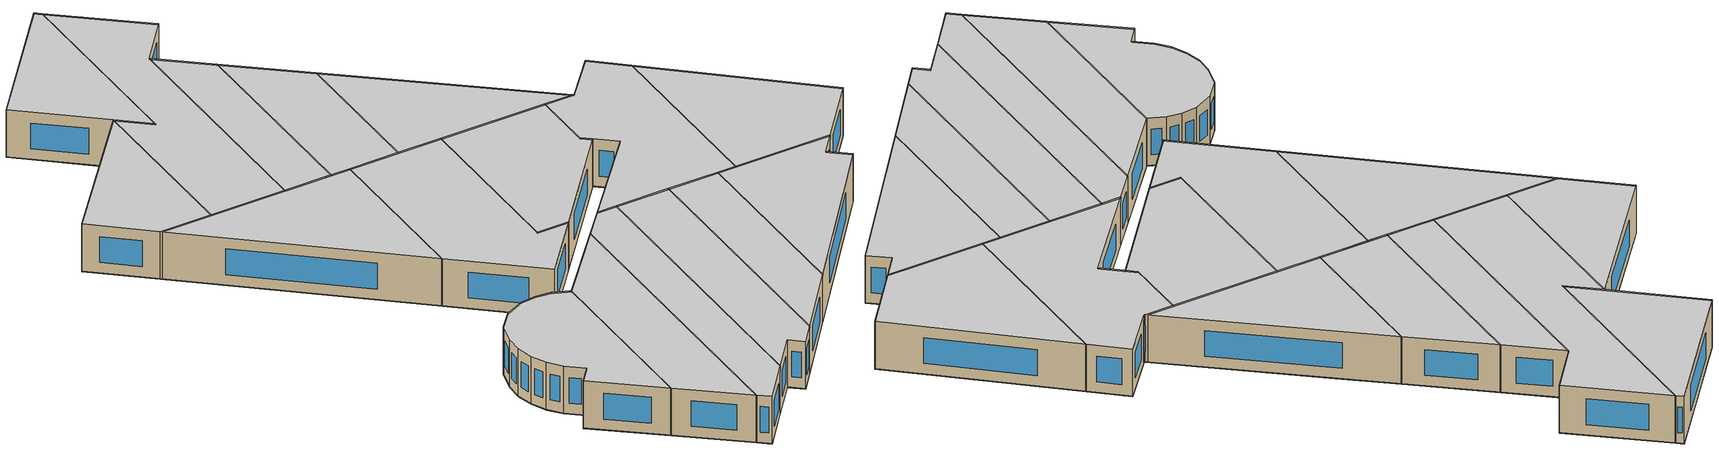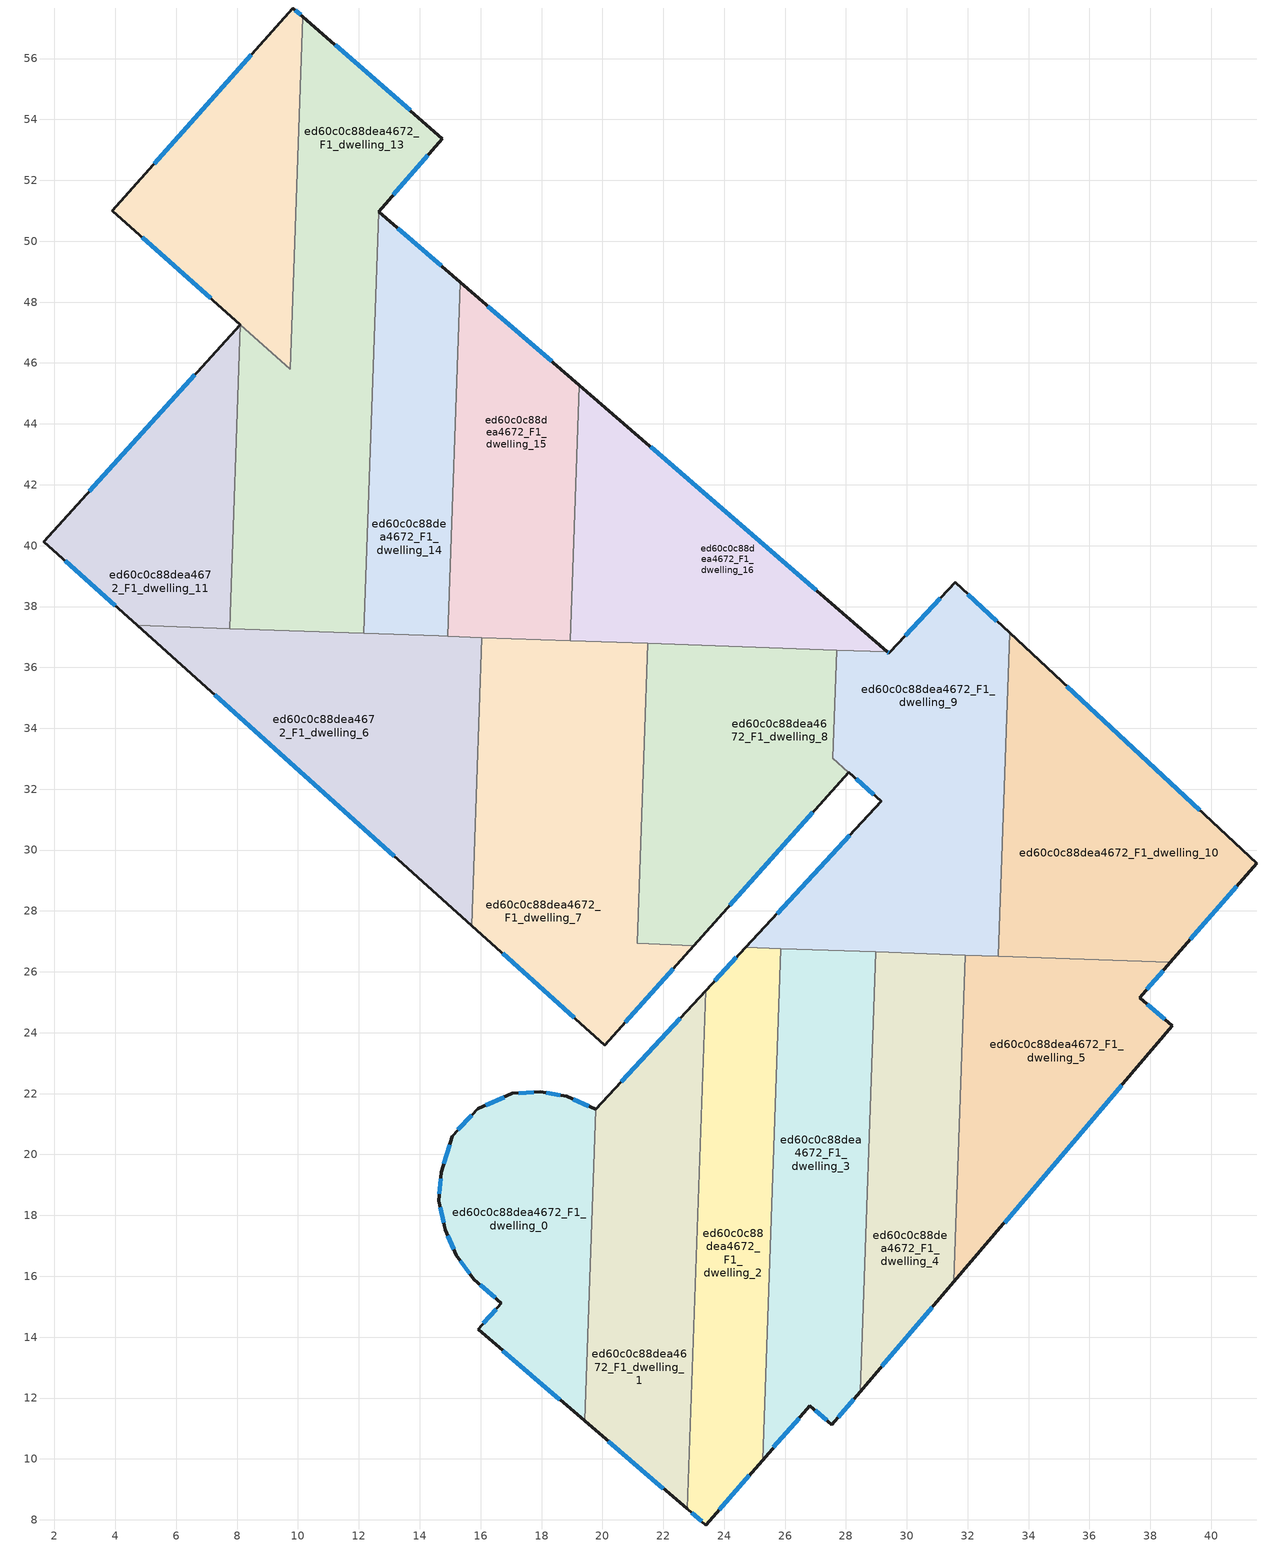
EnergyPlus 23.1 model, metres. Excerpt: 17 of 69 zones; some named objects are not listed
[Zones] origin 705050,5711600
ed60c0c88dea4672_F1_dwelling_0
 floor to ed60c0c88dea4672_F0_dwelling_6 (EU_floor_Construction): 16.56,13.7 19.63,17.23 19.78,21.48 18.82,21.91 17.95,22.05 17.03,22 15.9,21.5 15.06,20.6 14.71,19.42 14.62,18.49 14.83,17.53 15.2,16.7 15.78,15.91 16.69,15.12 15.92,14.25 z3
 floor to ed60c0c88dea4672_F0_dwelling_0 (EU_floor_Construction): 19.42,11.25 19.63,17.23 16.56,13.7 z3
 wall outside (EU_wall_Construction): 19.42,11.25 15.92,14.25 16.69,15.12 15.78,15.91 15.2,16.7 14.83,17.53 14.62,18.49 14.71,19.42 15.06,20.6 15.9,21.5 17.03,22 17.95,22.05 18.82,21.91 19.78,21.48 z3:6
 wall to ed60c0c88dea4672_F1_dwelling_1 (EU_wall_Construction): 19.78,21.48 19.42,11.25 z3:6
 window (EU_Window_Construction): 14.65,18.7 14.69,19.2 / 14.79,19.69 14.98,20.33 / 15.25,20.81 15.7,21.29 / 16.16,21.62 16.77,21.89 / 17.25,22.02 17.74,22.04 / 18.16,22.02 18.62,21.94 / 19.04,21.81 19.56,21.58 / 18.6,11.94 16.73,13.56 / 16.09,14.45 16.51,14.92 / 16.48,15.3 15.99,15.72 / 15.64,16.09 15.33,16.51 / 15.11,16.89 14.91,17.34 / 14.78,17.75 14.67,18.27 z3.69:5.31
 ceiling to ed60c0c88dea4672_F2_dwelling_0 (EU_floor_Construction): 19.78,21.48 19.42,11.25 15.92,14.25 16.69,15.12 15.78,15.91 15.2,16.7 14.83,17.53 14.62,18.49 14.71,19.42 15.06,20.6 15.9,21.5 17.03,22 17.95,22.05 18.82,21.91 z6
ed60c0c88dea4672_F1_dwelling_1
 floor to ed60c0c88dea4672_F0_dwelling_0 (EU_floor_Construction): 22.79,8.36 23.02,15.04 20,17.66 19.63,17.23 19.42,11.25 z3
 floor to ed60c0c88dea4672_F0_dwelling_6 (EU_floor_Construction): 19.63,17.23 23.25,21.41 23.25,21.54 21.36,23.18 19.78,21.48 z3
 floor to ed60c0c88dea4672_F0_dwelling_3 (EU_floor_Construction): 23.25,21.54 23.39,25.38 21.36,23.18 z3
 floor to ed60c0c88dea4672_F0_dwelling_1 (EU_floor_Construction): 23.02,15.04 23.22,20.5 22.79,20.88 20,17.66 z3
 floor to ed60c0c88dea4672_F0_dwelling_2 (EU_floor_Construction): 23.22,20.5 23.25,21.41 22.79,20.88 z3
 wall outside (EU_wall_Construction): 19.78,21.48 23.39,25.38 / 22.79,8.36 19.42,11.25 z3:6
 wall to ed60c0c88dea4672_F1_dwelling_2 (EU_wall_Construction): 23.39,25.38 22.79,8.36 z3:6
 window (EU_Window_Construction): 20.61,22.38 22.55,24.48 / 22.01,9.02 20.2,10.58 z3.69:5.31
 ceiling to ed60c0c88dea4672_F2_dwelling_1 (EU_floor_Construction): 23.39,25.38 22.79,8.36 19.42,11.25 19.78,21.48 z6
ed60c0c88dea4672_F1_dwelling_10
 floor to ed60c0c88dea4672_F0_dwelling_5 (EU_floor_Construction): 38.66,26.31 41.5,29.56 35.31,35.32 33.23,32.91 33.08,28.78 35.82,26.41 z3
 floor to ed60c0c88dea4672_F0_dwelling_11 (EU_floor_Construction): 33.23,32.91 35.31,35.32 33.38,37.13 z3
 floor to ed60c0c88dea4672_F0_dwelling_4 (EU_floor_Construction): 35.82,26.41 33.08,28.78 33,26.51 z3
 wall outside (EU_wall_Construction): 33.38,37.13 41.5,29.56 38.66,26.31 z3:6
 wall to ed60c0c88dea4672_F1_dwelling_9 (EU_wall_Construction): 33,26.51 33.38,37.13 z3:6
 wall to ed60c0c88dea4672_F1_dwelling_5 (EU_wall_Construction): 38.66,26.31 33,26.51 z3:6
 window (EU_Window_Construction): 35.25,35.38 39.62,31.32 / 40.84,28.81 39.32,27.06 z3.69:5.31
 ceiling to ed60c0c88dea4672_F2_dwelling_10 (EU_floor_Construction): 41.5,29.56 38.66,26.31 33,26.51 33.38,37.13 z6
ed60c0c88dea4672_F1_dwelling_11
 floor to ed60c0c88dea4672_F0_dwelling_12 (EU_floor_Construction): 7.75,37.28 7.81,38.87 3.71,42.42 1.65,40.14 4.71,37.38 z3
 floor to ed60c0c88dea4672_F0_dwelling_13 (EU_floor_Construction): 7.81,38.87 7.95,42.99 5.87,44.8 3.71,42.42 z3
 floor adiabatic (EU_floor_Construction): 7.95,42.99 8.1,47.26 5.87,44.8 z3
 wall outside (EU_wall_Construction): 4.71,37.38 1.65,40.14 8.1,47.26 z3:6
 wall to ed60c0c88dea4672_F1_dwelling_13 (EU_wall_Construction): 8.1,47.26 7.75,37.28 z3:6
 wall to ed60c0c88dea4672_F1_dwelling_6 (EU_wall_Construction): 7.75,37.28 4.71,37.38 z3:6
 window (EU_Window_Construction): 4,38.02 2.36,39.5 / 3.14,41.78 6.61,45.61 z3.69:5.31
 ceiling to ed60c0c88dea4672_F2_dwelling_11 (EU_floor_Construction): 8.1,47.26 7.75,37.28 4.71,37.38 1.65,40.14 z6
ed60c0c88dea4672_F1_dwelling_12
 floor to ed60c0c88dea4672_F0_dwelling_15 (EU_floor_Construction): 9.75,45.83 9.84,48.37 5.17,52.42 3.9,51 8.27,47.11 z3
 floor to ed60c0c88dea4672_F0_dwelling_16 (EU_floor_Construction): 9.84,48.37 9.96,51.68 6.89,54.35 5.17,52.42 z3
 floor to ed60c0c88dea4672_F0_dwelling_14 (EU_floor_Construction): 9.75,45.8 9.75,45.83 8.27,47.11 z3
 floor to ed60c0c88dea4672_F0_dwelling_17 (EU_floor_Construction): 9.96,51.68 10.16,57.37 9.83,57.66 6.89,54.35 z3
 wall outside (EU_wall_Construction): 8.1,47.26 3.9,51 9.83,57.66 10.16,57.37 z3:6
 wall to ed60c0c88dea4672_F1_dwelling_13 (EU_wall_Construction): 10.16,57.37 9.75,45.8 / 9.75,45.79 8.1,47.26 z3:6
 window (EU_Window_Construction): 5.28,52.54 8.46,56.12 / 9.91,57.59 10.08,57.44 / 7.13,48.12 4.88,50.13 z3.69:5.31
 ceiling to ed60c0c88dea4672_F2_dwelling_12 (EU_floor_Construction): 10.16,57.37 9.75,45.8 3.9,51 9.83,57.66 z6
ed60c0c88dea4672_F1_dwelling_13
 floor to ed60c0c88dea4672_F0_dwelling_13 (EU_floor_Construction): 12.16,37.12 12.24,39.28 7.95,42.99 7.81,38.87 9.72,37.21 z3
 floor to ed60c0c88dea4672_F0_dwelling_17 (EU_floor_Construction): 12.6,49.4 12.65,50.97 14.74,53.37 10.16,57.37 9.96,51.68 z3
 floor to ed60c0c88dea4672_F0_dwelling_12 (EU_floor_Construction): 9.72,37.21 7.81,38.87 7.75,37.28 z3
 floor to ed60c0c88dea4672_F0_dwelling_16 (EU_floor_Construction): 12.48,46.08 12.6,49.4 9.96,51.68 9.84,48.37 z3
 floor to ed60c0c88dea4672_F0_dwelling_14 (EU_floor_Construction): 12.24,39.28 12.39,43.54 9.75,45.83 9.75,45.79 8.1,47.26 7.95,42.99 z3
 floor to ed60c0c88dea4672_F0_dwelling_15 (EU_floor_Construction): 12.39,43.54 12.48,46.08 9.84,48.37 9.75,45.83 z3
 wall outside (EU_wall_Construction): 10.16,57.37 14.74,53.37 12.65,50.97 z3:6
 wall to ed60c0c88dea4672_F1_dwelling_14 (EU_wall_Construction): 12.65,50.97 12.16,37.12 z3:6
 wall to ed60c0c88dea4672_F1_dwelling_6 (EU_wall_Construction): 12.16,37.12 7.75,37.28 z3:6
 window (EU_Window_Construction): 11.22,56.45 13.68,54.3 / 14.26,52.82 13.14,51.53 z3.69:5.31
 ceiling to ed60c0c88dea4672_F2_dwelling_13 (EU_floor_Construction): 14.74,53.37 12.65,50.97 12.16,37.12 7.75,37.28 8.1,47.26 9.75,45.79 10.16,57.37 z6
ed60c0c88dea4672_F1_dwelling_14
 floor to ed60c0c88dea4672_F0_dwelling_14 (EU_floor_Construction): 14.92,37.02 15.07,41.22 12.39,43.54 12.24,39.28 14.84,37.02 z3
 floor to ed60c0c88dea4672_F0_dwelling_16 (EU_floor_Construction): 15.16,43.76 15.28,47.07 12.6,49.4 12.48,46.08 z3
 floor to ed60c0c88dea4672_F0_dwelling_13 (EU_floor_Construction): 14.84,37.02 12.24,39.28 12.16,37.12 14.62,37.03 z3
 floor to ed60c0c88dea4672_F0_dwelling_15 (EU_floor_Construction): 15.07,41.22 15.16,43.76 12.48,46.08 12.39,43.54 z3
 floor to ed60c0c88dea4672_F0_dwelling_17 (EU_floor_Construction): 15.28,47.07 15.33,48.65 12.65,50.97 12.6,49.4 z3
 wall outside (EU_wall_Construction): 12.65,50.97 15.33,48.65 z3:6
 wall to ed60c0c88dea4672_F1_dwelling_15 (EU_wall_Construction): 15.33,48.65 14.92,37.02 z3:6
 wall to ed60c0c88dea4672_F1_dwelling_6 (EU_wall_Construction): 14.92,37.02 14.62,37.03 12.16,37.12 z3:6
 window (EU_Window_Construction): 13.27,50.43 14.71,49.19 z3.69:5.31
 ceiling to ed60c0c88dea4672_F2_dwelling_14 (EU_floor_Construction): 15.33,48.65 14.92,37.02 14.62,37.03 12.16,37.12 12.65,50.97 z6
ed60c0c88dea4672_F1_dwelling_15
 floor to ed60c0c88dea4672_F0_dwelling_16 (EU_floor_Construction): 19.06,40.37 19.18,43.69 15.28,47.07 15.16,43.76 z3
 floor to ed60c0c88dea4672_F0_dwelling_15 (EU_floor_Construction): 18.54,38.21 19.01,38.75 19.06,40.37 15.16,43.76 15.07,41.22 z3
 floor to ed60c0c88dea4672_F0_dwelling_10 (EU_floor_Construction): 18.97,37.83 19.01,38.75 18.54,38.21 z3
 floor to ed60c0c88dea4672_F0_dwelling_17 (EU_floor_Construction): 19.18,43.69 19.24,45.27 15.33,48.65 15.28,47.07 z3
 floor to ed60c0c88dea4672_F0_dwelling_9 (EU_floor_Construction): 18.94,36.88 18.97,37.83 18.54,38.21 17.43,36.93 z3
 floor to ed60c0c88dea4672_F0_dwelling_14 (EU_floor_Construction): 17.43,36.93 18.54,38.21 15.07,41.22 14.92,37.02 z3
 wall outside (EU_wall_Construction): 15.33,48.65 19.24,45.27 z3:6
 wall to ed60c0c88dea4672_F1_dwelling_16 (EU_wall_Construction): 19.24,45.27 18.94,36.88 z3:6
 wall to ed60c0c88dea4672_F1_dwelling_7 (EU_wall_Construction): 18.94,36.88 16.04,36.98 z3:6
 wall to ed60c0c88dea4672_F1_dwelling_6 (EU_wall_Construction): 16.04,36.98 14.92,37.02 z3:6
 window (EU_Window_Construction): 16.24,47.87 18.33,46.05 z3.69:5.31
 ceiling to ed60c0c88dea4672_F2_dwelling_15 (EU_floor_Construction): 19.24,45.27 18.94,36.88 14.92,37.02 15.33,48.65 z6
ed60c0c88dea4672_F1_dwelling_16
 floor to ed60c0c88dea4672_F0_dwelling_17 (EU_floor_Construction): 21.53,41.65 22.34,42.59 19.24,45.27 19.18,43.69 z3
 floor to ed60c0c88dea4672_F0_dwelling_10 (EU_floor_Construction): 25.74,36.64 20.85,40.87 19.01,38.75 18.97,37.83 20.12,36.84 z3
 floor to ed60c0c88dea4672_F0_dwelling_11 (EU_floor_Construction): 29.36,36.51 22.34,42.59 20.85,40.87 25.74,36.64 z3
 floor to ed60c0c88dea4672_F0_dwelling_16 (EU_floor_Construction): 19.84,39.7 21.53,41.65 19.18,43.69 19.06,40.37 z3
 floor to ed60c0c88dea4672_F0_dwelling_15 (EU_floor_Construction): 19.01,38.75 19.84,39.7 19.06,40.37 z3
 floor to ed60c0c88dea4672_F0_dwelling_9 (EU_floor_Construction): 20.12,36.84 18.97,37.83 18.94,36.88 z3
 wall outside (EU_wall_Construction): 19.24,45.27 29.36,36.51 z3:6
 wall to ed60c0c88dea4672_F1_dwelling_8 (EU_wall_Construction): 27.7,36.57 21.49,36.79 z3:6
 wall to ed60c0c88dea4672_F1_dwelling_9 (EU_wall_Construction): 29.36,36.51 27.7,36.57 z3:6
 wall to ed60c0c88dea4672_F1_dwelling_7 (EU_wall_Construction): 21.49,36.79 18.94,36.88 z3:6
 window (EU_Window_Construction): 21.58,43.24 27.02,38.54 z3.69:5.31
 ceiling to ed60c0c88dea4672_F2_dwelling_16 (EU_floor_Construction): 29.36,36.51 18.94,36.88 19.24,45.27 z6
ed60c0c88dea4672_F1_dwelling_2
 floor to ed60c0c88dea4672_F0_dwelling_3 (EU_floor_Construction): 23.32,21.49 25.74,24.28 25.76,24.26 25.85,26.76 24.71,26.8 23.39,25.38 23.25,21.54 z3
 floor to ed60c0c88dea4672_F0_dwelling_0 (EU_floor_Construction): 23.4,7.83 25.26,9.96 25.37,13.01 23.02,15.04 22.79,8.36 z3
 floor to ed60c0c88dea4672_F0_dwelling_1 (EU_floor_Construction): 25.37,13.01 25.56,18.47 23.22,20.5 23.02,15.04 z3
 floor to ed60c0c88dea4672_F0_dwelling_2 (EU_floor_Construction): 25.56,18.47 25.76,24.26 25.74,24.28 23.25,21.41 23.22,20.5 z3
 wall outside (EU_wall_Construction): 25.26,9.96 23.4,7.83 22.79,8.36 / 23.39,25.38 24.71,26.8 z3:6
 wall to ed60c0c88dea4672_F1_dwelling_3 (EU_wall_Construction): 25.85,26.76 25.26,9.96 z3:6
 wall to ed60c0c88dea4672_F1_dwelling_9 (EU_wall_Construction): 24.71,26.8 25.85,26.76 z3:6
 window (EU_Window_Construction): 24.83,9.47 23.83,8.32 / 23.26,7.95 22.93,8.23 / 23.7,25.71 24.4,26.47 z3.69:5.31
 ceiling to ed60c0c88dea4672_F2_dwelling_2 (EU_floor_Construction): 25.85,26.76 25.26,9.96 23.4,7.83 22.79,8.36 23.39,25.38 24.71,26.8 z6
ed60c0c88dea4672_F1_dwelling_3
 floor to ed60c0c88dea4672_F0_dwelling_1 (EU_floor_Construction): 27.54,11.13 28.47,12.21 28.6,15.84 25.56,18.47 25.37,13.01 26.82,11.75 27.53,11.11 z3
 floor to ed60c0c88dea4672_F0_dwelling_2 (EU_floor_Construction): 28.6,15.84 28.8,21.62 25.76,24.26 25.56,18.47 z3
 floor to ed60c0c88dea4672_F0_dwelling_0 (EU_floor_Construction): 25.26,9.96 26.82,11.75 25.37,13.01 z3
 floor to ed60c0c88dea4672_F0_dwelling_3 (EU_floor_Construction): 28.8,21.62 28.95,25.76 27.88,26.69 25.85,26.76 25.76,24.26 z3
 floor to ed60c0c88dea4672_F0_dwelling_4 (EU_floor_Construction): 28.95,25.76 28.98,26.65 27.88,26.69 z3
 wall outside (EU_wall_Construction): 28.47,12.21 27.53,11.11 26.82,11.75 25.26,9.96 z3:6
 wall to ed60c0c88dea4672_F1_dwelling_4 (EU_wall_Construction): 28.98,26.65 28.47,12.21 z3:6
 wall to ed60c0c88dea4672_F1_dwelling_9 (EU_wall_Construction): 25.85,26.76 28.98,26.65 z3:6
 window (EU_Window_Construction): 27.37,11.26 26.98,11.61 / 26.46,11.34 25.62,10.38 / 28.25,11.96 27.75,11.37 z3.69:5.31
 ceiling to ed60c0c88dea4672_F2_dwelling_3 (EU_floor_Construction): 28.98,26.65 28.47,12.21 27.53,11.11 26.82,11.75 25.26,9.96 25.85,26.76 z6
ed60c0c88dea4672_F1_dwelling_4
 floor to ed60c0c88dea4672_F0_dwelling_3 (EU_floor_Construction): 31.67,19.14 31.81,23.28 28.95,25.76 28.8,21.62 z3
 floor to ed60c0c88dea4672_F0_dwelling_4 (EU_floor_Construction): 31.81,23.28 31.93,26.55 28.98,26.65 28.95,25.76 z3
 floor adiabatic (EU_floor_Construction): 28.47,12.21 31.55,15.82 31.67,19.14 28.8,21.62 z3
 wall outside (EU_wall_Construction): 31.55,15.82 28.47,12.21 z3:6
 wall to ed60c0c88dea4672_F1_dwelling_5 (EU_wall_Construction): 31.93,26.55 31.55,15.82 z3:6
 wall to ed60c0c88dea4672_F1_dwelling_9 (EU_wall_Construction): 28.98,26.65 31.93,26.55 z3:6
 window (EU_Window_Construction): 30.84,14.98 29.18,13.05 z3.69:5.31
 ceiling to ed60c0c88dea4672_F2_dwelling_4 (EU_floor_Construction): 31.93,26.55 31.55,15.82 28.47,12.21 28.98,26.65 z6
ed60c0c88dea4672_F1_dwelling_5
 floor to ed60c0c88dea4672_F0_dwelling_4 (EU_floor_Construction): 35.32,20.24 38.56,24.04 35.82,26.41 31.93,26.55 31.81,23.28 z3
 floor to ed60c0c88dea4672_F0_dwelling_5 (EU_floor_Construction): 38.56,24.04 38.72,24.23 37.65,25.15 38.66,26.31 35.82,26.41 z3
 floor to ed60c0c88dea4672_F0_dwelling_2 (EU_floor_Construction): 31.55,15.82 33.23,17.79 31.67,19.14 z3
 floor to ed60c0c88dea4672_F0_dwelling_3 (EU_floor_Construction): 33.23,17.79 35.32,20.24 31.81,23.28 31.67,19.14 z3
 wall outside (EU_wall_Construction): 38.66,26.31 37.65,25.15 38.72,24.23 31.55,15.82 z3:6
 wall to ed60c0c88dea4672_F1_dwelling_9 (EU_wall_Construction): 31.93,26.55 33,26.51 z3:6
 window (EU_Window_Construction): 37.06,22.28 33.21,17.77 / 38.43,26.04 37.88,25.42 / 37.9,24.94 38.48,24.44 z3.69:5.31
 ceiling to ed60c0c88dea4672_F2_dwelling_5 (EU_floor_Construction): 38.66,26.31 37.65,25.15 38.72,24.23 31.55,15.82 31.93,26.55 z6
ed60c0c88dea4672_F1_dwelling_6
 floor to ed60c0c88dea4672_F0_dwelling_7 (EU_floor_Construction): 15.71,27.51 15.88,32.38 14.51,33.57 12.09,30.76 z3
 floor to ed60c0c88dea4672_F0_dwelling_12 (EU_floor_Construction): 12.09,30.76 14.26,33.27 9.72,37.21 4.71,37.38 z3
 floor to ed60c0c88dea4672_F0_dwelling_8 (EU_floor_Construction): 15.88,32.38 15.98,35.26 14.51,33.57 z3
 floor to ed60c0c88dea4672_F0_dwelling_13 (EU_floor_Construction): 14.26,33.27 15.98,35.26 16.01,36.01 14.84,37.02 14.74,37.03 14.62,37.03 9.72,37.21 z3
 floor to ed60c0c88dea4672_F0_dwelling_14 (EU_floor_Construction): 16.01,36.01 16.04,36.98 14.84,37.02 z3
 wall outside (EU_wall_Construction): 15.71,27.51 4.71,37.38 z3:6
 wall to ed60c0c88dea4672_F1_dwelling_7 (EU_wall_Construction): 16.04,36.98 15.71,27.51 z3:6
 window (EU_Window_Construction): 13.16,29.8 7.26,35.1 z3.69:5.31
 ceiling to ed60c0c88dea4672_F2_dwelling_6 (EU_floor_Construction): 16.04,36.98 15.71,27.51 4.71,37.38 z6
ed60c0c88dea4672_F1_dwelling_7
 floor to ed60c0c88dea4672_F0_dwelling_8 (EU_floor_Construction): 21.17,27.79 21.31,31.81 16.56,35.93 15.98,35.26 15.88,32.38 z3; 22.67,26.49 23.01,26.87 22.21,26.89 z3
 floor to ed60c0c88dea4672_F0_dwelling_7 (EU_floor_Construction): 20.08,23.59 22.67,26.49 22.21,26.89 21.14,26.93 21.17,27.79 15.88,32.38 15.71,27.51 z3
 floor to ed60c0c88dea4672_F0_dwelling_9 (EU_floor_Construction): 21.31,31.81 21.45,35.69 20.12,36.84 17.43,36.93 16.56,35.93 z3
 floor to ed60c0c88dea4672_F0_dwelling_10 (EU_floor_Construction): 21.45,35.69 21.49,36.79 20.12,36.84 z3
 floor to ed60c0c88dea4672_F0_dwelling_14 (EU_floor_Construction): 16.36,35.7 17.43,36.93 16.04,36.98 16.01,36.01 z3
 floor to ed60c0c88dea4672_F0_dwelling_13 (EU_floor_Construction): 15.98,35.26 16.36,35.7 16.01,36.01 z3
 wall outside (EU_wall_Construction): 23.01,26.87 20.08,23.59 15.71,27.51 z3:6
 wall to ed60c0c88dea4672_F1_dwelling_8 (EU_wall_Construction): 21.49,36.79 21.14,26.93 23.01,26.87 z3:6
 window (EU_Window_Construction): 22.33,26.11 20.76,24.34 / 19.07,24.5 16.72,26.6 z3.69:5.31
 ceiling to ed60c0c88dea4672_F2_dwelling_7 (EU_floor_Construction): 21.49,36.79 21.14,26.93 23.01,26.87 20.08,23.59 15.71,27.51 16.04,36.98 z6
ed60c0c88dea4672_F1_dwelling_8
 floor to ed60c0c88dea4672_F0_dwelling_10 (EU_floor_Construction): 26.77,31.08 28.08,32.55 27.57,33.01 27.64,34.99 25.74,36.64 21.49,36.79 21.45,35.69 z3
 floor to ed60c0c88dea4672_F0_dwelling_9 (EU_floor_Construction): 24.76,28.82 26.77,31.08 21.45,35.69 21.31,31.81 z3
 floor to ed60c0c88dea4672_F0_dwelling_11 (EU_floor_Construction): 27.64,34.99 27.7,36.57 25.74,36.64 z3
 floor to ed60c0c88dea4672_F0_dwelling_8 (EU_floor_Construction): 23.01,26.87 24.76,28.82 21.31,31.81 21.17,27.79 22.21,26.89 z3
 floor to ed60c0c88dea4672_F0_dwelling_7 (EU_floor_Construction): 22.21,26.89 21.17,27.79 21.14,26.93 z3
 wall outside (EU_wall_Construction): 28.08,32.55 23.01,26.87 z3:6
 wall to ed60c0c88dea4672_F1_dwelling_9 (EU_wall_Construction): 27.7,36.57 27.57,33.01 28.08,32.55 z3:6
 window (EU_Window_Construction): 26.91,31.24 24.18,28.18 z3.69:5.31
 ceiling to ed60c0c88dea4672_F2_dwelling_8 (EU_floor_Construction): 27.7,36.57 27.57,33.01 28.08,32.55 23.01,26.87 21.14,26.93 21.49,36.79 z6
ed60c0c88dea4672_F1_dwelling_9
 floor to ed60c0c88dea4672_F0_dwelling_11 (EU_floor_Construction): 31.85,31.33 33.22,32.91 33.38,37.13 31.59,38.8 29.41,36.47 29.36,36.51 27.7,36.57 27.64,34.99 z3
 floor to ed60c0c88dea4672_F0_dwelling_10 (EU_floor_Construction): 28.73,27.72 31.85,31.33 27.64,34.99 27.57,33.01 27.69,32.91 28.09,32.56 29.16,31.6 26.97,29.24 z3
 floor to ed60c0c88dea4672_F0_dwelling_5 (EU_floor_Construction): 33.08,28.79 33.22,32.91 31.12,30.49 z3
 floor to ed60c0c88dea4672_F0_dwelling_4 (EU_floor_Construction): 33,26.51 33.08,28.79 31.12,30.49 28.73,27.72 26.97,29.24 26.06,28.26 27.88,26.69 z3
 floor to ed60c0c88dea4672_F0_dwelling_3 (EU_floor_Construction): 27.88,26.69 26.06,28.26 24.71,26.8 z3
 wall outside (EU_wall_Construction): 24.71,26.8 29.16,31.6 28.09,32.56 / 29.36,36.51 29.41,36.47 29.45,36.51 31.59,38.8 33.38,37.13 z3:6
 window (EU_Window_Construction): 25.74,27.91 28.13,30.49 / 28.91,31.82 28.33,32.34 / 29.38,36.5 29.4,36.48 / 29.94,37.04 31.09,38.27 / 32,38.41 32.96,37.52 z3.69:5.31
 ceiling to ed60c0c88dea4672_F2_dwelling_9 (EU_floor_Construction): 33.38,37.13 33,26.51 24.71,26.8 29.16,31.6 28.09,32.56 27.57,33.01 27.7,36.57 29.36,36.51 29.41,36.47 29.45,36.51 31.59,38.8 z6
[Building]
EU S2 Campaign: North Axis=0; Terrain=City; Solar Distribution=FullExterior
[Site:Location]
London: Latitude=51.5; Longitude=-0.5; Time Zone=0; Elevation=25
[SizingPeriod:WeatherFileDays]
AnnualSizingPeriod: Begin Month=1; Begin Day of Month=1; End Month=12; End Day of Month=31; Day of Week for Start Day=Monday; Use Weather File Daylight Saving Period=No; Use Weather File Rain and Snow Indicators=No
[MATERIAL]
EU_InternalMass_Material: Roughness=MediumRough; Thickness=0.1; Conductivity=1; Density=1800; Specific Heat=900; Thermal Absorptance=0.9; Solar Absorptance=0.7; Visible Absorptance=0.7
[MATERIAL:NOMASS] Roughness=MediumRough; Thermal Absorptance=0.9; Solar Absorptance=0.7; Visible Absorptance=0.7
Name | Thermal Resistance
EU_wall_NoMass | 0.635353
EU_floor_NoMass | 1.96382
[WINDOWMATERIAL:SIMPLEGLAZINGSYSTEM]
EU_Window_SimpleGlazing: UFactor=2.96269; Solar Heat Gain Coefficient=0.76; Visible Transmittance=0.76
[CONSTRUCTION]
EU_wall_Construction: EU_wall_NoMass
EU_floor_Construction: EU_floor_NoMass
EU_InternalMass_Construction: EU_InternalMass_Material
EU_Window_Construction: EU_Window_SimpleGlazing
[ZONE] Type=1; Multiplier=1; Ceiling Height=autocalculate; Floor Area=autocalculate; Part of Total Floor Area=Yes
Name | Volume
ed60c0c88dea4672_F1_dwelling_0 | 114.811
ed60c0c88dea4672_F1_dwelling_1 | 142.055
ed60c0c88dea4672_F1_dwelling_10 | 162.089
ed60c0c88dea4672_F1_dwelling_11 | 104.973
ed60c0c88dea4672_F1_dwelling_12 | 110.538
ed60c0c88dea4672_F1_dwelling_13 | 214.989
ed60c0c88dea4672_F1_dwelling_14 | 105.617
ed60c0c88dea4672_F1_dwelling_15 | 120.866
ed60c0c88dea4672_F1_dwelling_16 | 131.399
ed60c0c88dea4672_F1_dwelling_2 | 128.458
ed60c0c88dea4672_F1_dwelling_3 | 145.515
ed60c0c88dea4672_F1_dwelling_4 | 111.343
ed60c0c88dea4672_F1_dwelling_5 | 128.46
ed60c0c88dea4672_F1_dwelling_6 | 161.067
ed60c0c88dea4672_F1_dwelling_7 | 195.821
ed60c0c88dea4672_F1_dwelling_8 | 150.617
ed60c0c88dea4672_F1_dwelling_9 | 187.389
[INTERNALMASS] Construction=EU_InternalMass_Construction
Name | Zone or ZoneList | Surface Area
ed60c0c88dea4672_F1_dwelling_0_EU_InternalMass | ed60c0c88dea4672_F1_dwelling_0 | 38.2705
ed60c0c88dea4672_F1_dwelling_1_EU_InternalMass | ed60c0c88dea4672_F1_dwelling_1 | 47.3516
ed60c0c88dea4672_F1_dwelling_2_EU_InternalMass | ed60c0c88dea4672_F1_dwelling_2 | 42.8197
ed60c0c88dea4672_F1_dwelling_3_EU_InternalMass | ed60c0c88dea4672_F1_dwelling_3 | 48.5051
ed60c0c88dea4672_F1_dwelling_4_EU_InternalMass | ed60c0c88dea4672_F1_dwelling_4 | 37.1142
ed60c0c88dea4672_F1_dwelling_5_EU_InternalMass | ed60c0c88dea4672_F1_dwelling_5 | 42.8196
ed60c0c88dea4672_F1_dwelling_6_EU_InternalMass | ed60c0c88dea4672_F1_dwelling_6 | 53.6892
ed60c0c88dea4672_F1_dwelling_7_EU_InternalMass | ed60c0c88dea4672_F1_dwelling_7 | 65.2743
ed60c0c88dea4672_F1_dwelling_8_EU_InternalMass | ed60c0c88dea4672_F1_dwelling_8 | 50.2013
ed60c0c88dea4672_F1_dwelling_9_EU_InternalMass | ed60c0c88dea4672_F1_dwelling_9 | 62.494
ed60c0c88dea4672_F1_dwelling_10_EU_InternalMass | ed60c0c88dea4672_F1_dwelling_10 | 54.0337
ed60c0c88dea4672_F1_dwelling_11_EU_InternalMass | ed60c0c88dea4672_F1_dwelling_11 | 34.9912
ed60c0c88dea4672_F1_dwelling_12_EU_InternalMass | ed60c0c88dea4672_F1_dwelling_12 | 36.8683
ed60c0c88dea4672_F1_dwelling_13_EU_InternalMass | ed60c0c88dea4672_F1_dwelling_13 | 71.6621
ed60c0c88dea4672_F1_dwelling_14_EU_InternalMass | ed60c0c88dea4672_F1_dwelling_14 | 35.2067
ed60c0c88dea4672_F1_dwelling_15_EU_InternalMass | ed60c0c88dea4672_F1_dwelling_15 | 40.2899
ed60c0c88dea4672_F1_dwelling_16_EU_InternalMass | ed60c0c88dea4672_F1_dwelling_16 | 43.8
[OTHEREQUIPMENT] Fuel Type=Electricity; Design Level Calculation Method=Watts/Area; Power per Zone Floor Area=1; Fraction Latent=0; Fraction Radiant=0; Fraction Lost=0; Carbon Dioxide Generation Rate=0; EndUse Subcategory=EU_Step8_InternalGains
Name | Zone or ZoneList or Space or SpaceList | Schedule
EU_Step8_InternalGain_ed60c0c88dea4672_F1_dwelling_0_f000 | ed60c0c88dea4672_F1_dwelling_0 | EU_Step8_GainSchedule_ed60c0c88dea4672_F1_dwelling_0_f000
EU_Step8_InternalGain_ed60c0c88dea4672_F1_dwelling_1_f000 | ed60c0c88dea4672_F1_dwelling_1 | EU_Step8_GainSchedule_ed60c0c88dea4672_F1_dwelling_1_f000
EU_Step8_InternalGain_ed60c0c88dea4672_F1_dwelling_2_f000 | ed60c0c88dea4672_F1_dwelling_2 | EU_Step8_GainSchedule_ed60c0c88dea4672_F1_dwelling_2_f000
EU_Step8_InternalGain_ed60c0c88dea4672_F1_dwelling_3_f000 | ed60c0c88dea4672_F1_dwelling_3 | EU_Step8_GainSchedule_ed60c0c88dea4672_F1_dwelling_3_f000
EU_Step8_InternalGain_ed60c0c88dea4672_F1_dwelling_4_f000 | ed60c0c88dea4672_F1_dwelling_4 | EU_Step8_GainSchedule_ed60c0c88dea4672_F1_dwelling_4_f000
EU_Step8_InternalGain_ed60c0c88dea4672_F1_dwelling_5_f000 | ed60c0c88dea4672_F1_dwelling_5 | EU_Step8_GainSchedule_ed60c0c88dea4672_F1_dwelling_5_f000
EU_Step8_InternalGain_ed60c0c88dea4672_F1_dwelling_6_f000 | ed60c0c88dea4672_F1_dwelling_6 | EU_Step8_GainSchedule_ed60c0c88dea4672_F1_dwelling_6_f000
EU_Step8_InternalGain_ed60c0c88dea4672_F1_dwelling_7_f000 | ed60c0c88dea4672_F1_dwelling_7 | EU_Step8_GainSchedule_ed60c0c88dea4672_F1_dwelling_7_f000
EU_Step8_InternalGain_ed60c0c88dea4672_F1_dwelling_8_f000 | ed60c0c88dea4672_F1_dwelling_8 | EU_Step8_GainSchedule_ed60c0c88dea4672_F1_dwelling_8_f000
EU_Step8_InternalGain_ed60c0c88dea4672_F1_dwelling_9_f000 | ed60c0c88dea4672_F1_dwelling_9 | EU_Step8_GainSchedule_ed60c0c88dea4672_F1_dwelling_9_f000
EU_Step8_InternalGain_ed60c0c88dea4672_F1_dwelling_10_f000 | ed60c0c88dea4672_F1_dwelling_10 | EU_Step8_GainSchedule_ed60c0c88dea4672_F1_dwelling_10_f000
EU_Step8_InternalGain_ed60c0c88dea4672_F1_dwelling_11_f000 | ed60c0c88dea4672_F1_dwelling_11 | EU_Step8_GainSchedule_ed60c0c88dea4672_F1_dwelling_11_f000
EU_Step8_InternalGain_ed60c0c88dea4672_F1_dwelling_12_f000 | ed60c0c88dea4672_F1_dwelling_12 | EU_Step8_GainSchedule_ed60c0c88dea4672_F1_dwelling_12_f000
EU_Step8_InternalGain_ed60c0c88dea4672_F1_dwelling_13_f000 | ed60c0c88dea4672_F1_dwelling_13 | EU_Step8_GainSchedule_ed60c0c88dea4672_F1_dwelling_13_f000
EU_Step8_InternalGain_ed60c0c88dea4672_F1_dwelling_14_f000 | ed60c0c88dea4672_F1_dwelling_14 | EU_Step8_GainSchedule_ed60c0c88dea4672_F1_dwelling_14_f000
EU_Step8_InternalGain_ed60c0c88dea4672_F1_dwelling_15_f000 | ed60c0c88dea4672_F1_dwelling_15 | EU_Step8_GainSchedule_ed60c0c88dea4672_F1_dwelling_15_f000
EU_Step8_InternalGain_ed60c0c88dea4672_F1_dwelling_16_f000 | ed60c0c88dea4672_F1_dwelling_16 | EU_Step8_GainSchedule_ed60c0c88dea4672_F1_dwelling_16_f000
[ZONEVENTILATION:DESIGNFLOWRATE] Schedule=EU_AlwaysOn; Design Flow Rate Calculation Method=AirChanges/Hour; Air Changes per Hour=0.555504; Ventilation Type=Natural; Fan Pressure Rise=0; Fan Total Efficiency=1; Constant Term Coefficient=1; Temperature Term Coefficient=0; Velocity Term Coefficient=0; Velocity Squared Term Coefficient=0; Minimum Indoor Temperature=-100; Maximum Indoor Temperature=100; Delta Temperature=-100; Minimum Outdoor Temperature=-100; Maximum Outdoor Temperature=100; Maximum Wind Speed=40
Name | Zone or ZoneList or Space or SpaceList
EU_ConstantAir_ed60c0c88dea4672_F1_dwelling_0 | ed60c0c88dea4672_F1_dwelling_0
EU_ConstantAir_ed60c0c88dea4672_F1_dwelling_1 | ed60c0c88dea4672_F1_dwelling_1
EU_ConstantAir_ed60c0c88dea4672_F1_dwelling_2 | ed60c0c88dea4672_F1_dwelling_2
EU_ConstantAir_ed60c0c88dea4672_F1_dwelling_3 | ed60c0c88dea4672_F1_dwelling_3
EU_ConstantAir_ed60c0c88dea4672_F1_dwelling_4 | ed60c0c88dea4672_F1_dwelling_4
EU_ConstantAir_ed60c0c88dea4672_F1_dwelling_5 | ed60c0c88dea4672_F1_dwelling_5
EU_ConstantAir_ed60c0c88dea4672_F1_dwelling_6 | ed60c0c88dea4672_F1_dwelling_6
EU_ConstantAir_ed60c0c88dea4672_F1_dwelling_7 | ed60c0c88dea4672_F1_dwelling_7
EU_ConstantAir_ed60c0c88dea4672_F1_dwelling_8 | ed60c0c88dea4672_F1_dwelling_8
EU_ConstantAir_ed60c0c88dea4672_F1_dwelling_9 | ed60c0c88dea4672_F1_dwelling_9
EU_ConstantAir_ed60c0c88dea4672_F1_dwelling_10 | ed60c0c88dea4672_F1_dwelling_10
EU_ConstantAir_ed60c0c88dea4672_F1_dwelling_11 | ed60c0c88dea4672_F1_dwelling_11
EU_ConstantAir_ed60c0c88dea4672_F1_dwelling_12 | ed60c0c88dea4672_F1_dwelling_12
EU_ConstantAir_ed60c0c88dea4672_F1_dwelling_13 | ed60c0c88dea4672_F1_dwelling_13
EU_ConstantAir_ed60c0c88dea4672_F1_dwelling_14 | ed60c0c88dea4672_F1_dwelling_14
EU_ConstantAir_ed60c0c88dea4672_F1_dwelling_15 | ed60c0c88dea4672_F1_dwelling_15
EU_ConstantAir_ed60c0c88dea4672_F1_dwelling_16 | ed60c0c88dea4672_F1_dwelling_16
[HVACTEMPLATE:ZONE:IDEALLOADSAIRSYSTEM] System Availability Schedule=EU_AlwaysOn; Maximum Heating Supply Air Temperature=50; Minimum Cooling Supply Air Temperature=13; Maximum Heating Supply Air Humidity Ratio=0.0156; Minimum Cooling Supply Air Humidity Ratio=0.0077; Heating Limit=NoLimit; Cooling Limit=NoLimit; Heating Availability Schedule=EU_AlwaysOn; Cooling Availability Schedule=EU_CoolingOff; Dehumidification Control Type=ConstantSensibleHeatRatio; Cooling Sensible Heat Ratio=0.7; Dehumidification Setpoint=60; Humidification Control Type=None; Humidification Setpoint=30; Outdoor Air Method=None; Outdoor Air Flow Rate per Person=0.00944; Outdoor Air Flow Rate per Zone Floor Area=0; Outdoor Air Flow Rate per Zone=0; Demand Controlled Ventilation Type=None; Outdoor Air Economizer Type=NoEconomizer; Heat Recovery Type=None; Sensible Heat Recovery Effectiveness=0.7; Latent Heat Recovery Effectiveness=0.65
Name | Template Thermostat
ed60c0c88dea4672_F1_dwelling_0 | EU_HeatOnly_ed60c0c88dea4672_F1_dwelling_0
ed60c0c88dea4672_F1_dwelling_1 | EU_HeatOnly_ed60c0c88dea4672_F1_dwelling_1
ed60c0c88dea4672_F1_dwelling_2 | EU_HeatOnly_ed60c0c88dea4672_F1_dwelling_2
ed60c0c88dea4672_F1_dwelling_3 | EU_HeatOnly_ed60c0c88dea4672_F1_dwelling_3
ed60c0c88dea4672_F1_dwelling_4 | EU_HeatOnly_ed60c0c88dea4672_F1_dwelling_4
ed60c0c88dea4672_F1_dwelling_5 | EU_HeatOnly_ed60c0c88dea4672_F1_dwelling_5
ed60c0c88dea4672_F1_dwelling_6 | EU_HeatOnly_ed60c0c88dea4672_F1_dwelling_6
ed60c0c88dea4672_F1_dwelling_7 | EU_HeatOnly_ed60c0c88dea4672_F1_dwelling_7
ed60c0c88dea4672_F1_dwelling_8 | EU_HeatOnly_ed60c0c88dea4672_F1_dwelling_8
ed60c0c88dea4672_F1_dwelling_9 | EU_HeatOnly_ed60c0c88dea4672_F1_dwelling_9
ed60c0c88dea4672_F1_dwelling_10 | EU_HeatOnly_ed60c0c88dea4672_F1_dwelling_10
ed60c0c88dea4672_F1_dwelling_11 | EU_HeatOnly_ed60c0c88dea4672_F1_dwelling_11
ed60c0c88dea4672_F1_dwelling_12 | EU_HeatOnly_ed60c0c88dea4672_F1_dwelling_12
ed60c0c88dea4672_F1_dwelling_13 | EU_HeatOnly_ed60c0c88dea4672_F1_dwelling_13
ed60c0c88dea4672_F1_dwelling_14 | EU_HeatOnly_ed60c0c88dea4672_F1_dwelling_14
ed60c0c88dea4672_F1_dwelling_15 | EU_HeatOnly_ed60c0c88dea4672_F1_dwelling_15
ed60c0c88dea4672_F1_dwelling_16 | EU_HeatOnly_ed60c0c88dea4672_F1_dwelling_16
[SIZING:ZONE] Zone Cooling Design Supply Air Temperature Input Method=SupplyAirTemperature; Zone Cooling Design Supply Air Temperature=13; Zone Heating Design Supply Air Temperature Input Method=SupplyAirTemperature; Zone Heating Design Supply Air Temperature=50; Zone Cooling Design Supply Air Humidity Ratio=0.008; Zone Heating Design Supply Air Humidity Ratio=0.008; Cooling Design Air Flow Method=DesignDay; Cooling Design Air Flow Rate=0; Cooling Minimum Air Flow per Zone Floor Area=0.000762; Cooling Minimum Air Flow=0; Cooling Minimum Air Flow Fraction=0.2; Heating Design Air Flow Method=DesignDay; Heating Design Air Flow Rate=0; Heating Maximum Air Flow per Zone Floor Area=0.002032; Heating Maximum Air Flow=0.141576; Heating Maximum Air Flow Fraction=0.3; Account for Dedicated Outdoor Air System=No; Dedicated Outdoor Air System Control Strategy=NeutralSupplyAir; Dedicated Outdoor Air Low Setpoint Temperature for Design=autosize; Dedicated Outdoor Air High Setpoint Temperature for Design=autosize; Zone Load Sizing Method=Sensible Load Only No Latent Load; Zone Latent Cooling Design Supply Air Humidity Ratio Input Method=HumidityRatioDifference; Zone Cooling Design Supply Air Humidity Ratio Difference=0.005; Zone Latent Heating Design Supply Air Humidity Ratio Input Method=HumidityRatioDifference; Zone Humidification Design Supply Air Humidity Ratio Difference=0.005
ed60c0c88dea4672_F1_dwelling_0; ed60c0c88dea4672_F1_dwelling_1; ed60c0c88dea4672_F1_dwelling_2; ed60c0c88dea4672_F1_dwelling_3; ed60c0c88dea4672_F1_dwelling_4; ed60c0c88dea4672_F1_dwelling_5; ed60c0c88dea4672_F1_dwelling_6; ed60c0c88dea4672_F1_dwelling_7; ed60c0c88dea4672_F1_dwelling_8; ed60c0c88dea4672_F1_dwelling_9; ed60c0c88dea4672_F1_dwelling_10; ed60c0c88dea4672_F1_dwelling_11; ed60c0c88dea4672_F1_dwelling_12; ed60c0c88dea4672_F1_dwelling_13; ed60c0c88dea4672_F1_dwelling_14; ed60c0c88dea4672_F1_dwelling_15; ed60c0c88dea4672_F1_dwelling_16
[SCHEDULE:CONSTANT]
Name | Hourly Value
EU_AlwaysOn | 1
EU_CoolingOff | 0
[SCHEDULE:FILE] Column Number=1; Rows to Skip at Top=0; Number of Hours of Data=8760; Column Separator=Comma; Interpolate to Timestep=No; Minutes per Item=60; Adjust Schedule for Daylight Savings=Yes
Name | File
EU_Step8_GainSchedule_ed60c0c88dea4672_F1_dwelling_0_f000 | ../../schedules/ed60c0c88dea4672/ed60c0c88dea4672_F1_dwelling_0_f000_gain.csv
EU_Step8_GainSchedule_ed60c0c88dea4672_F1_dwelling_1_f000 | ../../schedules/ed60c0c88dea4672/ed60c0c88dea4672_F1_dwelling_1_f000_gain.csv
EU_Step8_GainSchedule_ed60c0c88dea4672_F1_dwelling_2_f000 | ../../schedules/ed60c0c88dea4672/ed60c0c88dea4672_F1_dwelling_2_f000_gain.csv
EU_Step8_GainSchedule_ed60c0c88dea4672_F1_dwelling_3_f000 | ../../schedules/ed60c0c88dea4672/ed60c0c88dea4672_F1_dwelling_3_f000_gain.csv
EU_Step8_GainSchedule_ed60c0c88dea4672_F1_dwelling_4_f000 | ../../schedules/ed60c0c88dea4672/ed60c0c88dea4672_F1_dwelling_4_f000_gain.csv
EU_Step8_GainSchedule_ed60c0c88dea4672_F1_dwelling_5_f000 | ../../schedules/ed60c0c88dea4672/ed60c0c88dea4672_F1_dwelling_5_f000_gain.csv
EU_Step8_GainSchedule_ed60c0c88dea4672_F1_dwelling_6_f000 | ../../schedules/ed60c0c88dea4672/ed60c0c88dea4672_F1_dwelling_6_f000_gain.csv
EU_Step8_GainSchedule_ed60c0c88dea4672_F1_dwelling_7_f000 | ../../schedules/ed60c0c88dea4672/ed60c0c88dea4672_F1_dwelling_7_f000_gain.csv
EU_Step8_GainSchedule_ed60c0c88dea4672_F1_dwelling_8_f000 | ../../schedules/ed60c0c88dea4672/ed60c0c88dea4672_F1_dwelling_8_f000_gain.csv
EU_Step8_GainSchedule_ed60c0c88dea4672_F1_dwelling_9_f000 | ../../schedules/ed60c0c88dea4672/ed60c0c88dea4672_F1_dwelling_9_f000_gain.csv
EU_Step8_GainSchedule_ed60c0c88dea4672_F1_dwelling_10_f000 | ../../schedules/ed60c0c88dea4672/ed60c0c88dea4672_F1_dwelling_10_f000_gain.csv
EU_Step8_GainSchedule_ed60c0c88dea4672_F1_dwelling_11_f000 | ../../schedules/ed60c0c88dea4672/ed60c0c88dea4672_F1_dwelling_11_f000_gain.csv
EU_Step8_GainSchedule_ed60c0c88dea4672_F1_dwelling_12_f000 | ../../schedules/ed60c0c88dea4672/ed60c0c88dea4672_F1_dwelling_12_f000_gain.csv
EU_Step8_GainSchedule_ed60c0c88dea4672_F1_dwelling_13_f000 | ../../schedules/ed60c0c88dea4672/ed60c0c88dea4672_F1_dwelling_13_f000_gain.csv
EU_Step8_GainSchedule_ed60c0c88dea4672_F1_dwelling_14_f000 | ../../schedules/ed60c0c88dea4672/ed60c0c88dea4672_F1_dwelling_14_f000_gain.csv
EU_Step8_GainSchedule_ed60c0c88dea4672_F1_dwelling_15_f000 | ../../schedules/ed60c0c88dea4672/ed60c0c88dea4672_F1_dwelling_15_f000_gain.csv
EU_Step8_GainSchedule_ed60c0c88dea4672_F1_dwelling_16_f000 | ../../schedules/ed60c0c88dea4672/ed60c0c88dea4672_F1_dwelling_16_f000_gain.csv
